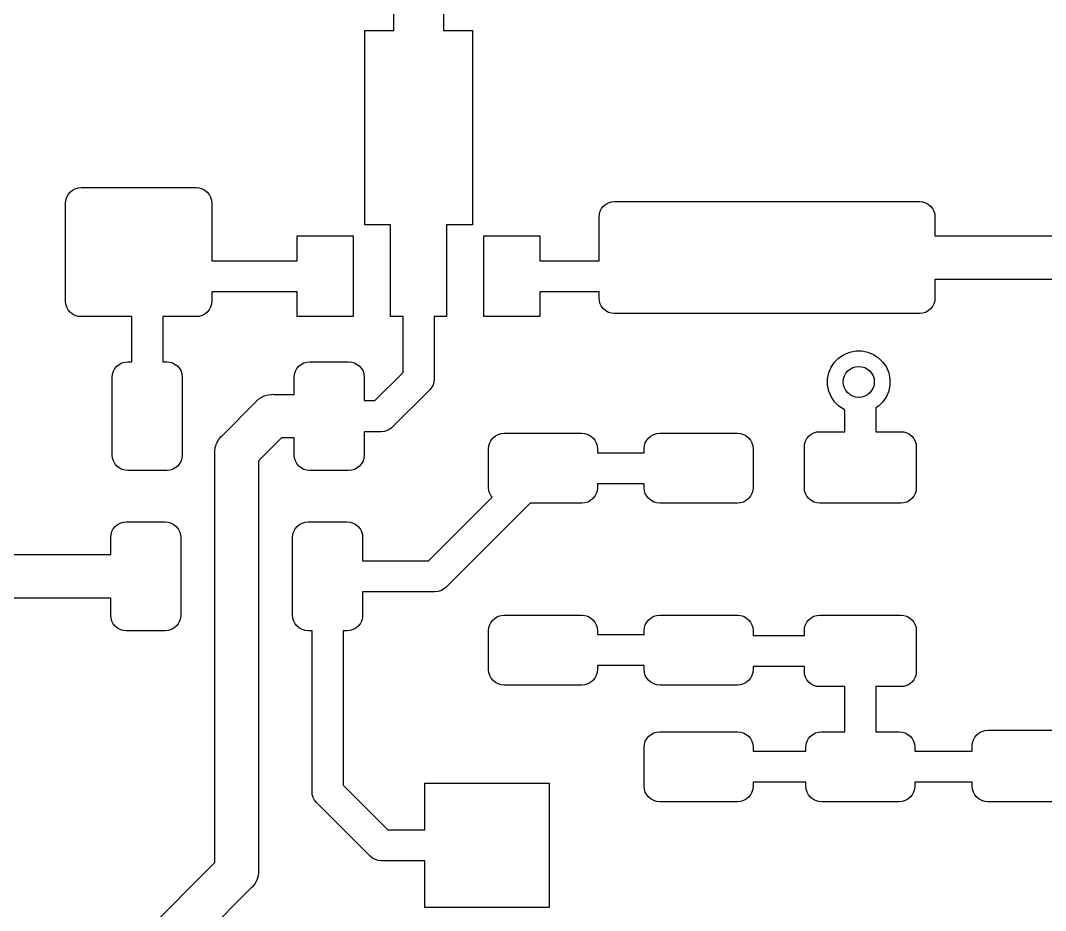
# Model space of a CAD drawing. Extents: x -3.6 to 94.4, y -84.3 to 13.7.
# Drawn here: x 12.9 to 29.38, y -62.25 to -47.94 of the extents above; entities that cross this region are included whole.
import ezdxf

# ---------------------------------------------------------------- set-up
doc = ezdxf.new("R2010")
doc.units = 0
doc.layers.add('BLACK', color=7, linetype='CONTINUOUS')

msp = doc.modelspace()

# ---------------------------------------------------------------- linework, layer by layer
at = {"layer": 'BLACK', "linetype": 'CONTINUOUS'}
for p, q in [((18.9, -48.1), (18.9, -44.6)), ((19.7, -44.6), (19.7, -48.1)), ((18.4335, -51.225), (18.4335, -48.1)), ((18.4335, -48.1), (18.9, -48.1)), ((19.7, -48.1), (20.1665, -48.1)), ((20.1665, -48.1), (20.1665, -51.225)), ((13.644, -50.7793), (13.6671, -50.7361)), ((13.6671, -50.7361), (13.6982, -50.6982)), ((13.6982, -50.6982), (13.7361, -50.6671)), ((13.7361, -50.6671), (13.7793, -50.644)), ((13.7793, -50.644), (13.8262, -50.6298)), ((13.8262, -50.6298), (13.875, -50.625)), ((13.875, -50.625), (15.725, -50.625)), ((15.725, -50.625), (15.7738, -50.6298)), ((15.7738, -50.6298), (15.8207, -50.644)), ((15.8207, -50.644), (15.8639, -50.6671)), ((15.8639, -50.6671), (15.9018, -50.6982)), ((15.9018, -50.6982), (15.9329, -50.7361)), ((15.9329, -50.7361), (15.956, -50.7793)), ((13.625, -50.875), (13.6298, -50.8262)), ((13.625, -52.45), (13.625, -50.875)), ((13.6298, -50.8262), (13.644, -50.7793)), ((15.956, -50.7793), (15.9702, -50.8262)), ((15.9702, -50.8262), (15.975, -50.875)), ((15.975, -50.875), (15.975, -51.8)), ((22.2732, -50.9232), (22.3111, -50.8921)), ((22.3111, -50.8921), (22.3543, -50.869)), ((22.3543, -50.869), (22.4012, -50.8548)), ((22.4012, -50.8548), (22.45, -50.85)), ((22.45, -50.85), (27.35, -50.85)), ((27.35, -50.85), (27.3988, -50.8548)), ((27.3988, -50.8548), (27.4457, -50.869)), ((27.4457, -50.869), (27.4889, -50.8921)), ((27.4889, -50.8921), (27.5268, -50.9232)), ((22.2, -51.1), (22.2048, -51.0512)), ((22.2048, -51.0512), (22.219, -51.0043)), ((22.219, -51.0043), (22.2421, -50.9611)), ((22.2421, -50.9611), (22.2732, -50.9232)), ((27.5268, -50.9232), (27.5579, -50.9611)), ((27.5579, -50.9611), (27.581, -51.0043)), ((27.581, -51.0043), (27.5952, -51.0512)), ((27.5952, -51.0512), (27.6, -51.1)), ((18.85, -51.225), (18.4335, -51.225)), ((18.85, -52.7), (18.85, -51.225)), ((20.1665, -51.225), (19.75, -51.225)), ((19.75, -51.225), (19.75, -52.7)), ((22.2, -51.8), (22.2, -51.1)), ((27.6, -51.1), (27.6, -51.4)), ((17.35, -51.8), (17.35, -51.4)), ((17.35, -51.4), (18.25, -51.4)), ((18.25, -51.4), (18.25, -52.7)), ((20.35, -52.7), (20.35, -51.4)), ((20.35, -51.4), (21.25, -51.4)), ((21.25, -51.4), (21.25, -51.8)), ((27.6, -51.4), (30.355, -51.4)), ((15.975, -51.8), (17.35, -51.8)), ((21.25, -51.8), (22.2, -51.8)), ((30.4828, -52.1), (27.6, -52.1)), ((27.6, -52.1), (27.6, -52.4)), ((17.35, -52.3), (15.975, -52.3)), ((15.975, -52.3), (15.975, -52.45)), ((17.35, -52.7), (17.35, -52.3)), ((22.2, -52.3), (21.25, -52.3)), ((21.25, -52.3), (21.25, -52.7)), ((22.2, -52.4), (22.2, -52.3)), ((13.6298, -52.4988), (13.625, -52.45)), ((13.644, -52.5457), (13.6298, -52.4988)), ((13.6671, -52.5889), (13.644, -52.5457)), ((15.956, -52.5457), (15.9329, -52.5889)), ((15.9702, -52.4988), (15.956, -52.5457)), ((15.975, -52.45), (15.9702, -52.4988)), ((22.2048, -52.4488), (22.2, -52.4)), ((22.219, -52.4957), (22.2048, -52.4488)), ((22.2421, -52.5389), (22.219, -52.4957)), ((22.2732, -52.5768), (22.2421, -52.5389)), ((27.5579, -52.5389), (27.5268, -52.5768)), ((27.581, -52.4957), (27.5579, -52.5389)), ((27.5952, -52.4488), (27.581, -52.4957)), ((27.6, -52.4), (27.5952, -52.4488)), ((13.6982, -52.6268), (13.6671, -52.5889)), ((13.7361, -52.6579), (13.6982, -52.6268)), ((13.7793, -52.681), (13.7361, -52.6579)), ((13.8262, -52.6952), (13.7793, -52.681)), ((13.875, -52.7), (13.8262, -52.6952)), ((14.6875, -52.7), (13.875, -52.7)), ((14.6875, -53.425), (14.6875, -52.7)), ((15.725, -52.7), (15.1875, -52.7)), ((15.1875, -52.7), (15.1875, -53.425)), ((15.7738, -52.6952), (15.725, -52.7)), ((15.8207, -52.681), (15.7738, -52.6952)), ((15.8639, -52.6579), (15.8207, -52.681)), ((15.9018, -52.6268), (15.8639, -52.6579)), ((15.9329, -52.5889), (15.9018, -52.6268)), ((18.25, -52.7), (17.35, -52.7)), ((19.05, -52.7), (18.85, -52.7)), ((19.05, -53.5964), (19.05, -52.7)), ((19.75, -52.7), (19.55, -52.7)), ((19.55, -52.7), (19.55, -53.6877)), ((21.25, -52.7), (20.35, -52.7)), ((22.3111, -52.6079), (22.2732, -52.5768)), ((22.3543, -52.631), (22.3111, -52.6079)), ((22.4012, -52.6452), (22.3543, -52.631)), ((22.45, -52.65), (22.4012, -52.6452)), ((27.35, -52.65), (22.45, -52.65)), ((27.3988, -52.6452), (27.35, -52.65)), ((27.4457, -52.631), (27.3988, -52.6452)), ((27.4889, -52.6079), (27.4457, -52.631)), ((27.5268, -52.5768), (27.4889, -52.6079)), ((25.9866, -53.4313), (26.0563, -53.3616)), ((26.0563, -53.3616), (26.1382, -53.3069)), ((26.1382, -53.3069), (26.2292, -53.2692)), ((26.2292, -53.2692), (26.3258, -53.25)), ((26.3258, -53.25), (26.4242, -53.25)), ((26.4242, -53.25), (26.5208, -53.2692)), ((26.5208, -53.2692), (26.6118, -53.3069)), ((26.6118, -53.3069), (26.6937, -53.3616)), ((26.6937, -53.3616), (26.7634, -53.4313)), ((14.394, -53.5793), (14.4171, -53.5361)), ((14.4171, -53.5361), (14.4482, -53.4982)), ((14.4482, -53.4982), (14.4861, -53.4671)), ((14.4861, -53.4671), (14.5293, -53.444)), ((14.5293, -53.444), (14.5762, -53.4298)), ((14.5762, -53.4298), (14.625, -53.425)), ((14.625, -53.425), (14.6875, -53.425)), ((15.1875, -53.425), (15.25, -53.425)), ((15.25, -53.425), (15.2988, -53.4298)), ((15.2988, -53.4298), (15.3457, -53.444)), ((15.3457, -53.444), (15.3889, -53.4671)), ((15.3889, -53.4671), (15.4268, -53.4982)), ((15.4268, -53.4982), (15.4579, -53.5361)), ((15.4579, -53.5361), (15.481, -53.5793)), ((17.319, -53.5793), (17.3421, -53.5361)), ((17.3421, -53.5361), (17.3732, -53.4982)), ((17.3732, -53.4982), (17.4111, -53.4671)), ((17.4111, -53.4671), (17.4543, -53.444)), ((17.4543, -53.444), (17.5012, -53.4298)), ((17.5012, -53.4298), (17.55, -53.425)), ((17.55, -53.425), (18.175, -53.425)), ((18.175, -53.425), (18.2238, -53.4298)), ((18.2238, -53.4298), (18.2707, -53.444)), ((18.2707, -53.444), (18.3139, -53.4671)), ((18.3139, -53.4671), (18.3518, -53.4982)), ((18.3518, -53.4982), (18.3829, -53.5361)), ((18.3829, -53.5361), (18.406, -53.5793)), ((25.8942, -53.6042), (25.9319, -53.5132)), ((25.9319, -53.5132), (25.9866, -53.4313)), ((26.7634, -53.4313), (26.8181, -53.5132)), ((26.8181, -53.5132), (26.8558, -53.6042)), ((14.375, -53.675), (14.3798, -53.6262)), ((14.375, -54.925), (14.375, -53.675)), ((14.3798, -53.6262), (14.394, -53.5793)), ((15.481, -53.5793), (15.4952, -53.6262)), ((15.4952, -53.6262), (15.5, -53.675)), ((15.5, -53.675), (15.5, -54.925)), ((17.3, -53.675), (17.3048, -53.6262)), ((17.3, -53.95), (17.3, -53.675)), ((17.3048, -53.6262), (17.319, -53.5793)), ((18.406, -53.5793), (18.4202, -53.6262)), ((18.4202, -53.6262), (18.425, -53.675)), ((18.425, -53.675), (18.425, -54.05)), ((18.5964, -54.05), (19.05, -53.5964)), ((19.5512, -53.7), (19.5464, -53.749)), ((19.55, -53.6877), (19.5512, -53.7)), ((25.875, -53.7008), (25.8942, -53.6042)), ((25.875, -53.7992), (25.875, -53.7008)), ((26.8558, -53.6042), (26.875, -53.7008)), ((26.875, -53.7008), (26.875, -53.7992)), ((19.4776, -53.8776), (19.4681, -53.8855)), ((19.5089, -53.8396), (19.4776, -53.8776)), ((19.5321, -53.7961), (19.5089, -53.8396)), ((19.5385, -53.775), (19.5321, -53.7961)), ((19.5464, -53.749), (19.5385, -53.775)), ((25.8942, -53.8958), (25.875, -53.7992)), ((26.875, -53.7992), (26.8558, -53.8958)), ((16.7013, -54.0513), (16.7546, -54.0076)), ((16.7546, -54.0076), (16.7688, -54)), ((16.7688, -54), (16.8154, -53.9751)), ((16.8154, -53.9751), (16.8814, -53.9551)), ((16.8814, -53.9551), (16.9328, -53.95)), ((16.9328, -53.95), (16.95, -53.9483)), ((16.95, -53.9483), (16.9672, -53.95)), ((16.9672, -53.95), (17.3, -53.95)), ((19.4681, -53.8855), (18.8855, -54.4681)), ((25.9319, -53.9868), (25.8942, -53.8958)), ((25.9866, -54.0687), (25.9319, -53.9868)), ((26.8181, -53.9868), (26.7634, -54.0687)), ((26.8558, -53.8958), (26.8181, -53.9868)), ((16.1397, -54.6154), (16.6904, -54.0647)), ((16.6904, -54.0647), (16.7013, -54.0513)), ((18.425, -54.05), (18.5964, -54.05)), ((26.0563, -54.1384), (25.9866, -54.0687)), ((26.1382, -54.1931), (26.0563, -54.1384)), ((26.15, -54.198), (26.1382, -54.1931)), ((26.15, -54.55), (26.15, -54.198)), ((26.6937, -54.1384), (26.65, -54.1676)), ((26.65, -54.1676), (26.65, -54.55)), ((26.7634, -54.0687), (26.6937, -54.1384)), ((18.7961, -54.5321), (18.7598, -54.5431)), ((18.8396, -54.5089), (18.7961, -54.5321)), ((18.8776, -54.4776), (18.8396, -54.5089)), ((18.8855, -54.4681), (18.8776, -54.4776)), ((16.0501, -54.7404), (16.0826, -54.6796)), ((16.0826, -54.6796), (16.1263, -54.6263)), ((16.1263, -54.6263), (16.1397, -54.6154)), ((17.095, -54.65), (16.725, -55.02)), ((17.3, -54.65), (17.095, -54.65)), ((17.3, -54.925), (17.3, -54.65)), ((18.6877, -54.55), (18.425, -54.55)), ((18.425, -54.55), (18.425, -54.925)), ((18.7, -54.5512), (18.6877, -54.55)), ((18.749, -54.5464), (18.7, -54.5512)), ((18.7598, -54.5431), (18.749, -54.5464)), ((20.444, -54.7293), (20.4671, -54.6861)), ((20.4671, -54.6861), (20.4982, -54.6482)), ((20.4982, -54.6482), (20.5361, -54.6171)), ((20.5361, -54.6171), (20.5793, -54.594)), ((20.5793, -54.594), (20.6262, -54.5798)), ((20.6262, -54.5798), (20.675, -54.575)), ((20.675, -54.575), (21.925, -54.575)), ((21.925, -54.575), (21.9738, -54.5798)), ((21.9738, -54.5798), (22.0207, -54.594)), ((22.0207, -54.594), (22.0639, -54.6171)), ((22.0639, -54.6171), (22.1018, -54.6482)), ((22.1018, -54.6482), (22.1329, -54.6861)), ((22.1329, -54.6861), (22.156, -54.7293)), ((22.944, -54.7293), (22.9671, -54.6861)), ((22.9671, -54.6861), (22.9982, -54.6482)), ((22.9982, -54.6482), (23.0361, -54.6171)), ((23.0361, -54.6171), (23.0793, -54.594)), ((23.0793, -54.594), (23.1262, -54.5798)), ((23.1262, -54.5798), (23.175, -54.575)), ((23.175, -54.575), (24.425, -54.575)), ((24.425, -54.575), (24.4738, -54.5798)), ((24.4738, -54.5798), (24.5207, -54.594)), ((24.5207, -54.594), (24.5639, -54.6171)), ((24.5639, -54.6171), (24.6018, -54.6482)), ((24.6018, -54.6482), (24.6329, -54.6861)), ((24.6329, -54.6861), (24.656, -54.7293)), ((25.519, -54.7043), (25.5421, -54.6611)), ((25.5421, -54.6611), (25.5732, -54.6232)), ((25.5732, -54.6232), (25.6111, -54.5921)), ((25.6111, -54.5921), (25.6543, -54.569)), ((25.6543, -54.569), (25.7012, -54.5548)), ((25.7012, -54.5548), (25.75, -54.55)), ((25.75, -54.55), (26.15, -54.55)), ((26.65, -54.55), (27.05, -54.55)), ((27.05, -54.55), (27.0988, -54.5548)), ((27.0988, -54.5548), (27.1457, -54.569)), ((27.1457, -54.569), (27.1889, -54.5921)), ((27.1889, -54.5921), (27.2268, -54.6232)), ((27.2268, -54.6232), (27.2579, -54.6611)), ((27.2579, -54.6611), (27.281, -54.7043)), ((16.0233, -54.875), (16.0301, -54.8064)), ((16.0301, -54.8064), (16.043, -54.7639)), ((16.043, -54.7639), (16.0501, -54.7404)), ((20.425, -54.825), (20.4298, -54.7762)), ((20.425, -55.45), (20.425, -54.825)), ((20.4298, -54.7762), (20.444, -54.7293)), ((22.156, -54.7293), (22.1702, -54.7762)), ((22.1702, -54.7762), (22.175, -54.825)), ((22.175, -54.825), (22.175, -54.8875)), ((22.925, -54.825), (22.9298, -54.7762)), ((22.925, -54.8875), (22.925, -54.825)), ((22.9298, -54.7762), (22.944, -54.7293)), ((24.656, -54.7293), (24.6702, -54.7762)), ((24.6702, -54.7762), (24.675, -54.825)), ((24.675, -54.825), (24.675, -55.45)), ((25.5, -54.8), (25.5048, -54.7512)), ((25.5, -55.45), (25.5, -54.8)), ((25.5048, -54.7512), (25.519, -54.7043)), ((27.281, -54.7043), (27.2952, -54.7512)), ((27.2952, -54.7512), (27.3, -54.8)), ((27.3, -54.8), (27.3, -55.45)), ((14.3798, -54.9738), (14.375, -54.925)), ((14.394, -55.0207), (14.3798, -54.9738)), ((14.4171, -55.0639), (14.394, -55.0207)), ((15.481, -55.0207), (15.4579, -55.0639)), ((15.4952, -54.9738), (15.481, -55.0207)), ((15.5, -54.925), (15.4952, -54.9738)), ((16.025, -54.8922), (16.0233, -54.875)), ((16.025, -61.48), (16.025, -54.8922)), ((16.725, -55.02), (16.725, -61.6078)), ((17.3048, -54.9738), (17.3, -54.925)), ((17.319, -55.0207), (17.3048, -54.9738)), ((17.3421, -55.0639), (17.319, -55.0207)), ((18.406, -55.0207), (18.3829, -55.0639)), ((18.4202, -54.9738), (18.406, -55.0207)), ((18.425, -54.925), (18.4202, -54.9738)), ((22.175, -54.8875), (22.925, -54.8875)), ((14.4482, -55.1018), (14.4171, -55.0639)), ((14.4861, -55.1329), (14.4482, -55.1018)), ((14.5293, -55.156), (14.4861, -55.1329)), ((14.5762, -55.1702), (14.5293, -55.156)), ((14.625, -55.175), (14.5762, -55.1702)), ((15.25, -55.175), (14.625, -55.175)), ((15.2988, -55.1702), (15.25, -55.175)), ((15.3457, -55.156), (15.2988, -55.1702)), ((15.3889, -55.1329), (15.3457, -55.156)), ((15.4268, -55.1018), (15.3889, -55.1329)), ((15.4579, -55.0639), (15.4268, -55.1018)), ((17.3732, -55.1018), (17.3421, -55.0639)), ((17.4111, -55.1329), (17.3732, -55.1018)), ((17.4543, -55.156), (17.4111, -55.1329)), ((17.5012, -55.1702), (17.4543, -55.156)), ((17.55, -55.175), (17.5012, -55.1702)), ((18.175, -55.175), (17.55, -55.175)), ((18.2238, -55.1702), (18.175, -55.175)), ((18.2707, -55.156), (18.2238, -55.1702)), ((18.3139, -55.1329), (18.2707, -55.156)), ((18.3518, -55.1018), (18.3139, -55.1329)), ((18.3829, -55.0639), (18.3518, -55.1018)), ((20.4298, -55.4988), (20.425, -55.45)), ((20.444, -55.5457), (20.4298, -55.4988)), ((22.1702, -55.4988), (22.156, -55.5457)), ((22.175, -55.45), (22.1702, -55.4988)), ((22.925, -55.3875), (22.175, -55.3875)), ((22.175, -55.3875), (22.175, -55.45)), ((22.925, -55.45), (22.925, -55.3875)), ((22.9298, -55.4988), (22.925, -55.45)), ((22.944, -55.5457), (22.9298, -55.4988)), ((24.6702, -55.4988), (24.656, -55.5457)), ((24.675, -55.45), (24.6702, -55.4988)), ((25.5048, -55.4988), (25.5, -55.45)), ((25.519, -55.5457), (25.5048, -55.4988)), ((27.2952, -55.4988), (27.281, -55.5457)), ((27.3, -55.45), (27.2952, -55.4988)), ((19.4589, -56.625), (20.4797, -55.6042)), ((20.4671, -55.5889), (20.444, -55.5457)), ((20.4797, -55.6042), (20.4671, -55.5889)), ((22.0207, -55.681), (21.9738, -55.6952)), ((22.0639, -55.6579), (22.0207, -55.681)), ((22.1018, -55.6268), (22.0639, -55.6579)), ((22.1329, -55.5889), (22.1018, -55.6268)), ((22.156, -55.5457), (22.1329, -55.5889)), ((22.9671, -55.5889), (22.944, -55.5457)), ((22.9982, -55.6268), (22.9671, -55.5889)), ((23.0361, -55.6579), (22.9982, -55.6268)), ((23.0793, -55.681), (23.0361, -55.6579)), ((23.1262, -55.6952), (23.0793, -55.681)), ((24.5207, -55.681), (24.4738, -55.6952)), ((24.5639, -55.6579), (24.5207, -55.681)), ((24.6018, -55.6268), (24.5639, -55.6579)), ((24.6329, -55.5889), (24.6018, -55.6268)), ((24.656, -55.5457), (24.6329, -55.5889)), ((25.5421, -55.5889), (25.519, -55.5457)), ((25.5732, -55.6268), (25.5421, -55.5889)), ((25.6111, -55.6579), (25.5732, -55.6268)), ((25.6543, -55.681), (25.6111, -55.6579)), ((25.7012, -55.6952), (25.6543, -55.681)), ((27.1457, -55.681), (27.0988, -55.6952)), ((27.1889, -55.6579), (27.1457, -55.681)), ((27.2268, -55.6268), (27.1889, -55.6579)), ((27.2579, -55.5889), (27.2268, -55.6268)), ((27.281, -55.5457), (27.2579, -55.5889)), ((21.0911, -55.7), (19.748, -57.0431)), ((21.925, -55.7), (21.0911, -55.7)), ((21.9738, -55.6952), (21.925, -55.7)), ((23.175, -55.7), (23.1262, -55.6952)), ((24.425, -55.7), (23.175, -55.7)), ((24.4738, -55.6952), (24.425, -55.7)), ((25.75, -55.7), (25.7012, -55.6952)), ((27.05, -55.7), (25.75, -55.7)), ((27.0988, -55.6952), (27.05, -55.7)), ((14.4611, -56.0421), (14.5043, -56.019)), ((14.5043, -56.019), (14.5512, -56.0048)), ((14.5512, -56.0048), (14.6, -56)), ((14.6, -56), (15.225, -56)), ((15.225, -56), (15.2738, -56.0048)), ((15.2738, -56.0048), (15.3207, -56.019)), ((15.3207, -56.019), (15.3639, -56.0421)), ((17.3861, -56.0421), (17.4293, -56.019)), ((17.4293, -56.019), (17.4762, -56.0048)), ((17.4762, -56.0048), (17.525, -56)), ((17.525, -56), (18.15, -56)), ((18.15, -56), (18.1988, -56.0048)), ((18.1988, -56.0048), (18.2457, -56.019)), ((18.2457, -56.019), (18.2889, -56.0421)), ((14.3548, -56.2012), (14.369, -56.1543)), ((14.369, -56.1543), (14.3921, -56.1111)), ((14.3921, -56.1111), (14.4232, -56.0732)), ((14.4232, -56.0732), (14.4611, -56.0421)), ((15.3639, -56.0421), (15.4018, -56.0732)), ((15.4018, -56.0732), (15.4329, -56.1111)), ((15.4329, -56.1111), (15.456, -56.1543)), ((15.456, -56.1543), (15.4702, -56.2012)), ((17.2798, -56.2012), (17.294, -56.1543)), ((17.294, -56.1543), (17.3171, -56.1111)), ((17.3171, -56.1111), (17.3482, -56.0732)), ((17.3482, -56.0732), (17.3861, -56.0421)), ((18.2889, -56.0421), (18.3268, -56.0732)), ((18.3268, -56.0732), (18.3579, -56.1111)), ((18.3579, -56.1111), (18.381, -56.1543)), ((18.381, -56.1543), (18.3952, -56.2012)), ((14.35, -56.25), (14.3548, -56.2012)), ((14.35, -56.525), (14.35, -56.25)), ((15.4702, -56.2012), (15.475, -56.25)), ((15.475, -56.25), (15.475, -57.5)), ((17.275, -56.25), (17.2798, -56.2012)), ((17.275, -57.5), (17.275, -56.25)), ((18.3952, -56.2012), (18.4, -56.25)), ((18.4, -56.25), (18.4, -56.625)), ((11.77, -56.525), (14.35, -56.525)), ((18.4, -56.625), (19.4589, -56.625)), ((19.5502, -57.125), (18.4, -57.125)), ((18.4, -57.125), (18.4, -57.5)), ((19.5625, -57.1262), (19.5502, -57.125)), ((19.6115, -57.1214), (19.5625, -57.1262)), ((19.6288, -57.1161), (19.6115, -57.1214)), ((19.6586, -57.1071), (19.6288, -57.1161)), ((19.7021, -57.0839), (19.6586, -57.1071)), ((19.7401, -57.0526), (19.7021, -57.0839)), ((19.748, -57.0431), (19.7401, -57.0526)), ((14.35, -57.225), (11.6422, -57.225)), ((14.35, -57.5), (14.35, -57.225)), ((14.3548, -57.5488), (14.35, -57.5)), ((15.475, -57.5), (15.4702, -57.5488)), ((17.2798, -57.5488), (17.275, -57.5)), ((18.4, -57.5), (18.3952, -57.5488)), ((20.6262, -57.5048), (20.675, -57.5)), ((20.675, -57.5), (21.925, -57.5)), ((21.925, -57.5), (21.9738, -57.5048)), ((23.1262, -57.5048), (23.175, -57.5)), ((23.175, -57.5), (24.425, -57.5)), ((24.425, -57.5), (24.4738, -57.5048)), ((25.7012, -57.5048), (25.75, -57.5)), ((25.75, -57.5), (27.05, -57.5)), ((27.05, -57.5), (27.0988, -57.5048)), ((14.369, -57.5957), (14.3548, -57.5488)), ((14.3921, -57.6389), (14.369, -57.5957)), ((14.4232, -57.6768), (14.3921, -57.6389)), ((15.4329, -57.6389), (15.4018, -57.6768)), ((15.456, -57.5957), (15.4329, -57.6389)), ((15.4702, -57.5488), (15.456, -57.5957)), ((17.294, -57.5957), (17.2798, -57.5488)), ((17.3171, -57.6389), (17.294, -57.5957)), ((17.3482, -57.6768), (17.3171, -57.6389)), ((18.3579, -57.6389), (18.3268, -57.6768)), ((18.381, -57.5957), (18.3579, -57.6389)), ((18.3952, -57.5488), (18.381, -57.5957)), ((20.4298, -57.7012), (20.444, -57.6543)), ((20.444, -57.6543), (20.4671, -57.6111)), ((20.4671, -57.6111), (20.4982, -57.5732)), ((20.4982, -57.5732), (20.5361, -57.5421)), ((20.5361, -57.5421), (20.5793, -57.519)), ((20.5793, -57.519), (20.6262, -57.5048)), ((21.9738, -57.5048), (22.0207, -57.519)), ((22.0207, -57.519), (22.0639, -57.5421)), ((22.0639, -57.5421), (22.1018, -57.5732)), ((22.1018, -57.5732), (22.1329, -57.6111)), ((22.1329, -57.6111), (22.156, -57.6543)), ((22.156, -57.6543), (22.1702, -57.7012)), ((22.9298, -57.7012), (22.944, -57.6543)), ((22.944, -57.6543), (22.9671, -57.6111)), ((22.9671, -57.6111), (22.9982, -57.5732)), ((22.9982, -57.5732), (23.0361, -57.5421)), ((23.0361, -57.5421), (23.0793, -57.519)), ((23.0793, -57.519), (23.1262, -57.5048)), ((24.4738, -57.5048), (24.5207, -57.519)), ((24.5207, -57.519), (24.5639, -57.5421)), ((24.5639, -57.5421), (24.6018, -57.5732)), ((24.6018, -57.5732), (24.6329, -57.6111)), ((24.6329, -57.6111), (24.656, -57.6543)), ((24.656, -57.6543), (24.6702, -57.7012)), ((25.5048, -57.7012), (25.519, -57.6543)), ((25.519, -57.6543), (25.5421, -57.6111)), ((25.5421, -57.6111), (25.5732, -57.5732)), ((25.5732, -57.5732), (25.6111, -57.5421)), ((25.6111, -57.5421), (25.6543, -57.519)), ((25.6543, -57.519), (25.7012, -57.5048)), ((27.0988, -57.5048), (27.1457, -57.519)), ((27.1457, -57.519), (27.1889, -57.5421)), ((27.1889, -57.5421), (27.2268, -57.5732)), ((27.2268, -57.5732), (27.2579, -57.6111)), ((27.2579, -57.6111), (27.281, -57.6543)), ((27.281, -57.6543), (27.2952, -57.7012)), ((14.4611, -57.7079), (14.4232, -57.6768)), ((14.5043, -57.731), (14.4611, -57.7079)), ((14.5512, -57.7452), (14.5043, -57.731)), ((14.6, -57.75), (14.5512, -57.7452)), ((15.225, -57.75), (14.6, -57.75)), ((15.2738, -57.7452), (15.225, -57.75)), ((15.3207, -57.731), (15.2738, -57.7452)), ((15.3639, -57.7079), (15.3207, -57.731)), ((15.4018, -57.6768), (15.3639, -57.7079)), ((17.3861, -57.7079), (17.3482, -57.6768)), ((17.4293, -57.731), (17.3861, -57.7079)), ((17.4762, -57.7452), (17.4293, -57.731)), ((17.525, -57.75), (17.4762, -57.7452)), ((17.5875, -57.75), (17.525, -57.75)), ((17.5875, -60.3252), (17.5875, -57.75)), ((18.15, -57.75), (18.0875, -57.75)), ((18.0875, -57.75), (18.0875, -60.2339)), ((18.1988, -57.7452), (18.15, -57.75)), ((18.2457, -57.731), (18.1988, -57.7452)), ((18.2889, -57.7079), (18.2457, -57.731)), ((18.3268, -57.6768), (18.2889, -57.7079)), ((20.425, -57.75), (20.4298, -57.7012)), ((20.425, -58.375), (20.425, -57.75)), ((22.1702, -57.7012), (22.175, -57.75)), ((22.175, -57.75), (22.175, -57.8125)), ((22.175, -57.8125), (22.925, -57.8125)), ((22.925, -57.75), (22.9298, -57.7012)), ((22.925, -57.8125), (22.925, -57.75)), ((24.6702, -57.7012), (24.675, -57.75)), ((24.675, -57.75), (24.675, -57.825)), ((24.675, -57.825), (25.5, -57.825)), ((25.5, -57.75), (25.5048, -57.7012)), ((25.5, -57.825), (25.5, -57.75)), ((27.2952, -57.7012), (27.3, -57.75)), ((27.3, -57.75), (27.3, -58.4)), ((22.925, -58.3125), (22.175, -58.3125)), ((22.175, -58.3125), (22.175, -58.375)), ((22.925, -58.375), (22.925, -58.3125)), ((25.5, -58.325), (24.675, -58.325)), ((24.675, -58.325), (24.675, -58.375)), ((25.5, -58.4), (25.5, -58.325)), ((20.4298, -58.4238), (20.425, -58.375)), ((20.444, -58.4707), (20.4298, -58.4238)), ((20.4671, -58.5139), (20.444, -58.4707)), ((22.156, -58.4707), (22.1329, -58.5139)), ((22.1702, -58.4238), (22.156, -58.4707)), ((22.175, -58.375), (22.1702, -58.4238)), ((22.9298, -58.4238), (22.925, -58.375)), ((22.944, -58.4707), (22.9298, -58.4238)), ((22.9671, -58.5139), (22.944, -58.4707)), ((24.656, -58.4707), (24.6329, -58.5139)), ((24.6702, -58.4238), (24.656, -58.4707)), ((24.675, -58.375), (24.6702, -58.4238)), ((25.5048, -58.4488), (25.5, -58.4)), ((25.519, -58.4957), (25.5048, -58.4488)), ((27.2952, -58.4488), (27.281, -58.4957)), ((27.3, -58.4), (27.2952, -58.4488)), ((20.4982, -58.5518), (20.4671, -58.5139)), ((20.5361, -58.5829), (20.4982, -58.5518)), ((20.5793, -58.606), (20.5361, -58.5829)), ((20.6262, -58.6202), (20.5793, -58.606)), ((20.675, -58.625), (20.6262, -58.6202)), ((21.925, -58.625), (20.675, -58.625)), ((21.9738, -58.6202), (21.925, -58.625)), ((22.0207, -58.606), (21.9738, -58.6202)), ((22.0639, -58.5829), (22.0207, -58.606)), ((22.1018, -58.5518), (22.0639, -58.5829)), ((22.1329, -58.5139), (22.1018, -58.5518)), ((22.9982, -58.5518), (22.9671, -58.5139)), ((23.0361, -58.5829), (22.9982, -58.5518)), ((23.0793, -58.606), (23.0361, -58.5829)), ((23.1262, -58.6202), (23.0793, -58.606)), ((23.175, -58.625), (23.1262, -58.6202)), ((24.425, -58.625), (23.175, -58.625)), ((24.4738, -58.6202), (24.425, -58.625)), ((24.5207, -58.606), (24.4738, -58.6202)), ((24.5639, -58.5829), (24.5207, -58.606)), ((24.6018, -58.5518), (24.5639, -58.5829)), ((24.6329, -58.5139), (24.6018, -58.5518)), ((25.5421, -58.5389), (25.519, -58.4957)), ((25.5732, -58.5768), (25.5421, -58.5389)), ((25.6111, -58.6079), (25.5732, -58.5768)), ((25.6543, -58.631), (25.6111, -58.6079)), ((25.7012, -58.6452), (25.6543, -58.631)), ((25.75, -58.65), (25.7012, -58.6452)), ((26.15, -58.65), (25.75, -58.65)), ((26.15, -59.375), (26.15, -58.65)), ((27.05, -58.65), (26.65, -58.65)), ((26.65, -58.65), (26.65, -59.375)), ((27.0988, -58.6452), (27.05, -58.65)), ((27.1457, -58.631), (27.0988, -58.6452)), ((27.1889, -58.6079), (27.1457, -58.631)), ((27.2268, -58.5768), (27.1889, -58.6079)), ((27.2579, -58.5389), (27.2268, -58.5768)), ((27.281, -58.4957), (27.2579, -58.5389)), ((22.9671, -59.4861), (22.9982, -59.4482)), ((22.9982, -59.4482), (23.0361, -59.4171)), ((23.0361, -59.4171), (23.0793, -59.394)), ((23.0793, -59.394), (23.1262, -59.3798)), ((23.1262, -59.3798), (23.175, -59.375)), ((23.175, -59.375), (24.425, -59.375)), ((24.425, -59.375), (24.4738, -59.3798)), ((24.4738, -59.3798), (24.5207, -59.394)), ((24.5207, -59.394), (24.5639, -59.4171)), ((24.5639, -59.4171), (24.6018, -59.4482)), ((24.6018, -59.4482), (24.6329, -59.4861)), ((25.5671, -59.4861), (25.5982, -59.4482)), ((25.5982, -59.4482), (25.6361, -59.4171)), ((25.6361, -59.4171), (25.6793, -59.394)), ((25.6793, -59.394), (25.7262, -59.3798)), ((25.7262, -59.3798), (25.775, -59.375)), ((25.775, -59.375), (26.15, -59.375)), ((26.65, -59.375), (27.025, -59.375)), ((27.025, -59.375), (27.0738, -59.3798)), ((27.0738, -59.3798), (27.1207, -59.394)), ((27.1207, -59.394), (27.1639, -59.4171)), ((27.1639, -59.4171), (27.2018, -59.4482)), ((27.2018, -59.4482), (27.2329, -59.4861)), ((28.219, -59.5043), (28.2421, -59.4611)), ((28.2421, -59.4611), (28.2732, -59.4232)), ((28.2732, -59.4232), (28.3111, -59.3921)), ((28.3111, -59.3921), (28.3543, -59.369)), ((28.3543, -59.369), (28.4012, -59.3548)), ((28.4012, -59.3548), (28.45, -59.35)), ((28.45, -59.35), (29.75, -59.35)), ((22.925, -59.625), (22.9298, -59.5762)), ((22.925, -60.25), (22.925, -59.625)), ((22.9298, -59.5762), (22.944, -59.5293)), ((22.944, -59.5293), (22.9671, -59.4861)), ((24.6329, -59.4861), (24.656, -59.5293)), ((24.656, -59.5293), (24.6702, -59.5762)), ((24.6702, -59.5762), (24.675, -59.625)), ((24.675, -59.625), (24.675, -59.6875)), ((25.525, -59.625), (25.5298, -59.5762)), ((25.525, -59.6875), (25.525, -59.625)), ((25.5298, -59.5762), (25.544, -59.5293)), ((25.544, -59.5293), (25.5671, -59.4861)), ((27.2329, -59.4861), (27.256, -59.5293)), ((27.256, -59.5293), (27.2702, -59.5762)), ((27.2702, -59.5762), (27.275, -59.625)), ((27.275, -59.625), (27.275, -59.6875)), ((28.2, -59.6), (28.2048, -59.5512)), ((28.2, -59.6875), (28.2, -59.6)), ((28.2048, -59.5512), (28.219, -59.5043)), ((24.675, -59.6875), (25.525, -59.6875)), ((27.275, -59.6875), (28.2, -59.6875)), ((18.0875, -60.2339), (18.8036, -60.95)), ((19.4, -60.95), (19.4, -60.2)), ((19.4, -60.2), (21.4, -60.2)), ((21.4, -60.2), (21.4, -62.2)), ((22.9298, -60.2988), (22.925, -60.25)), ((22.944, -60.3457), (22.9298, -60.2988)), ((24.6702, -60.2988), (24.656, -60.3457)), ((24.675, -60.25), (24.6702, -60.2988)), ((25.525, -60.1875), (24.675, -60.1875)), ((24.675, -60.1875), (24.675, -60.25)), ((25.525, -60.25), (25.525, -60.1875)), ((25.5298, -60.2988), (25.525, -60.25)), ((25.544, -60.3457), (25.5298, -60.2988)), ((27.2702, -60.2988), (27.256, -60.3457)), ((27.275, -60.25), (27.2702, -60.2988)), ((28.2, -60.1875), (27.275, -60.1875)), ((27.275, -60.1875), (27.275, -60.25)), ((28.2, -60.25), (28.2, -60.1875)), ((28.2048, -60.2988), (28.2, -60.25)), ((28.219, -60.3457), (28.2048, -60.2988)), ((17.5863, -60.3375), (17.5875, -60.3252)), ((17.5911, -60.3865), (17.5863, -60.3375)), ((17.6054, -60.4336), (17.5911, -60.3865)), ((17.6161, -60.4536), (17.6054, -60.4336)), ((17.6286, -60.4771), (17.6161, -60.4536)), ((22.9671, -60.3889), (22.944, -60.3457)), ((22.9982, -60.4268), (22.9671, -60.3889)), ((23.0361, -60.4579), (22.9982, -60.4268)), ((23.0793, -60.481), (23.0361, -60.4579)), ((24.5639, -60.4579), (24.5207, -60.481)), ((24.6018, -60.4268), (24.5639, -60.4579)), ((24.6329, -60.3889), (24.6018, -60.4268)), ((24.656, -60.3457), (24.6329, -60.3889)), ((25.5671, -60.3889), (25.544, -60.3457)), ((25.5982, -60.4268), (25.5671, -60.3889)), ((25.6361, -60.4579), (25.5982, -60.4268)), ((25.6793, -60.481), (25.6361, -60.4579)), ((27.1639, -60.4579), (27.1207, -60.481)), ((27.2018, -60.4268), (27.1639, -60.4579)), ((27.2329, -60.3889), (27.2018, -60.4268)), ((27.256, -60.3457), (27.2329, -60.3889)), ((28.2421, -60.3889), (28.219, -60.3457)), ((28.2732, -60.4268), (28.2421, -60.3889)), ((28.3111, -60.4579), (28.2732, -60.4268)), ((28.3543, -60.481), (28.3111, -60.4579)), ((17.6599, -60.5151), (17.6286, -60.4771)), ((17.6694, -60.523), (17.6599, -60.5151)), ((18.5145, -61.3681), (17.6694, -60.523)), ((23.1262, -60.4952), (23.0793, -60.481)), ((23.175, -60.5), (23.1262, -60.4952)), ((24.425, -60.5), (23.175, -60.5)), ((24.4738, -60.4952), (24.425, -60.5)), ((24.5207, -60.481), (24.4738, -60.4952)), ((25.7262, -60.4952), (25.6793, -60.481)), ((25.775, -60.5), (25.7262, -60.4952)), ((27.025, -60.5), (25.775, -60.5)), ((27.0738, -60.4952), (27.025, -60.5)), ((27.1207, -60.481), (27.0738, -60.4952)), ((28.4012, -60.4952), (28.3543, -60.481)), ((28.45, -60.5), (28.4012, -60.4952)), ((29.75, -60.5), (28.45, -60.5)), ((18.8036, -60.95), (19.4, -60.95)), ((18.5224, -61.3776), (18.5145, -61.3681)), ((18.5604, -61.4089), (18.5224, -61.3776)), ((18.5992, -61.4296), (18.5604, -61.4089)), ((18.6039, -61.4321), (18.5992, -61.4296)), ((18.651, -61.4464), (18.6039, -61.4321)), ((18.7, -61.4512), (18.651, -61.4464)), ((18.7123, -61.45), (18.7, -61.4512)), ((19.4, -61.45), (18.7123, -61.45)), ((19.4, -62.2), (19.4, -61.45)), ((13.7397, -63.7654), (16.025, -61.48)), ((16.725, -61.6078), (16.7267, -61.625)), ((16.6999, -61.7596), (16.6674, -61.8204)), ((16.7199, -61.6936), (16.6999, -61.7596)), ((16.725, -61.6422), (16.7199, -61.6936)), ((16.7267, -61.625), (16.725, -61.6422)), ((16.6103, -61.8846), (14.325, -64.17)), ((16.6237, -61.8737), (16.6103, -61.8846)), ((16.6674, -61.8204), (16.6237, -61.8737)), ((21.4, -62.2), (19.4, -62.2))]:
    msp.add_line(p, q, dxfattribs=at)
at = {"layer": 'BLACK'}
msp.add_circle((26.375, -53.75), 0.25, dxfattribs=at)

doc.saveas('drawing.dxf')
